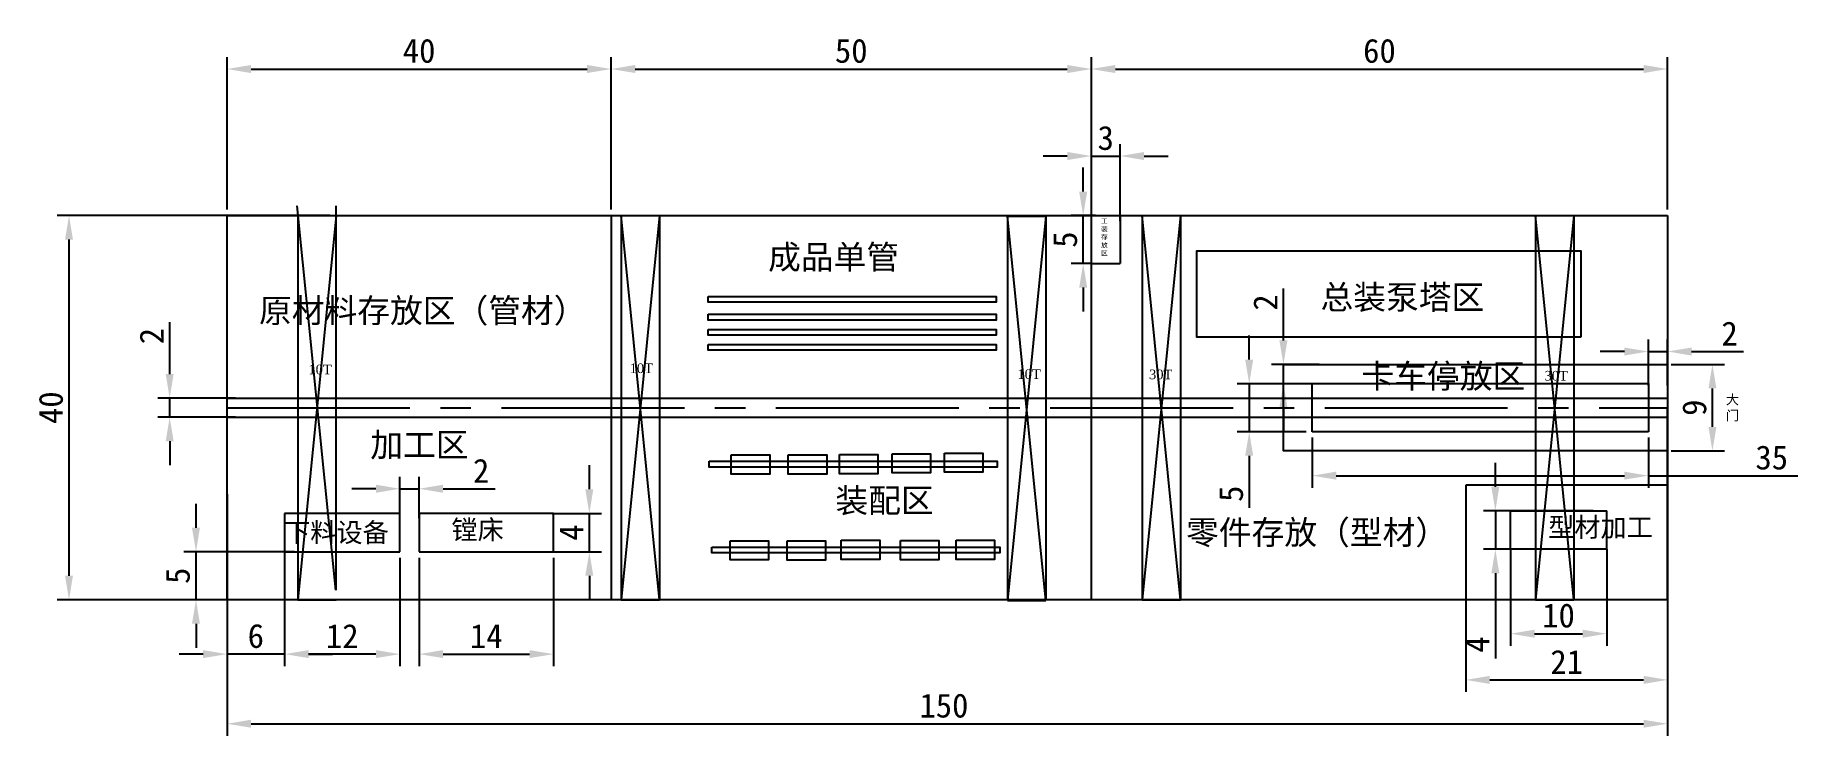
# Model space of a CAD drawing. Header units: millimetres. Extents: x 385 to 568, y 691 to 764.
import ezdxf

# ---------------------------------------------------------------- set-up
doc = ezdxf.new("R2010")
doc.units = ezdxf.units.MM
doc.linetypes.add('CENTER2', pattern=[28.575, 19.05, -3.175, 3.175, -3.175])
doc.dimstyles.new('ISO-25', dxfattribs={"dimtxt": 2.5, "dimasz": 2.5, "dimexe": 1.25, "dimexo": 0.625, "dimtad": 1, "dimtxsty": 'Standard', "dimcen": 2.5, "dimadec": 0, "dimazin": 0, "dimtfac": 1, "dimtmove": 0, "dimatfit": 3, "dimfxl": 1, "dimarcsym": 0})

# ---------------------------------------------------------------- blocks, each defined once
blk = doc.blocks.new('*D1')
at = {"color": 0, "lineweight": -2}
for p, q in [((404.59, 746.14), (404.59, 762.03)), ((444.59, 746.14), (444.59, 762.03)), ((407.09, 760.78), (442.09, 760.78))]:
    blk.add_line(p, q, dxfattribs=at)
at = {"color": 0}
for points in [[(407.09, 761.2), (407.09, 760.36), (404.59, 760.78)], [(442.09, 761.2), (442.09, 760.36), (444.59, 760.78)]]:
    blk.add_solid(points, dxfattribs=at)
at = {"layer": 'Defpoints', "color": 0}
for p in [(444.59, 760.78), (404.59, 745.52), (444.59, 745.52)]:
    blk.add_point(p, dxfattribs=at)
at = {"color": 0, "insert": (424.59, 762.66), "char_height": 2.5, "attachment_point": 5}
blk.add_mtext('40', dxfattribs=at)
blk = doc.blocks.new('*D2')
at = {"color": 0, "lineweight": -2}
for p, q in [((444.59, 746.14), (444.59, 762.03)), ((494.59, 746.14), (494.59, 762.03)), ((447.09, 760.78), (492.09, 760.78))]:
    blk.add_line(p, q, dxfattribs=at)
at = {"color": 0}
for points in [[(447.09, 761.2), (447.09, 760.36), (444.59, 760.78)], [(492.09, 761.2), (492.09, 760.36), (494.59, 760.78)]]:
    blk.add_solid(points, dxfattribs=at)
at = {"layer": 'Defpoints', "color": 0}
for p in [(494.59, 760.78), (444.59, 745.52), (494.59, 745.52)]:
    blk.add_point(p, dxfattribs=at)
at = {"color": 0, "insert": (469.59, 762.66), "char_height": 2.5, "attachment_point": 5}
blk.add_mtext('50', dxfattribs=at)
blk = doc.blocks.new('*D3')
at = {"color": 0, "lineweight": -2}
for p, q in [((494.59, 746.77), (494.59, 762.03)), ((554.59, 746.14), (554.59, 762.03)), ((497.09, 760.78), (552.09, 760.78))]:
    blk.add_line(p, q, dxfattribs=at)
at = {"color": 0}
for points in [[(497.09, 761.2), (497.09, 760.36), (494.59, 760.78)], [(552.09, 761.2), (552.09, 760.36), (554.59, 760.78)]]:
    blk.add_solid(points, dxfattribs=at)
at = {"layer": 'Defpoints', "color": 0}
for p in [(554.59, 760.78), (494.59, 746.14), (554.59, 745.52)]:
    blk.add_point(p, dxfattribs=at)
at = {"color": 0, "insert": (524.59, 762.66), "char_height": 2.5, "attachment_point": 5}
blk.add_mtext('60', dxfattribs=at)
blk = doc.blocks.new('*D4')
at = {"color": 0, "lineweight": -2}
for p, q in [((415.3, 745.52), (386.89, 745.52)), ((388.14, 708.02), (388.14, 743.02)), ((408.59, 705.52), (386.89, 705.52))]:
    blk.add_line(p, q, dxfattribs=at)
at = {"color": 0}
for points in [[(387.72, 743.02), (388.55, 743.02), (388.14, 745.52)], [(387.72, 708.02), (388.55, 708.02), (388.14, 705.52)]]:
    blk.add_solid(points, dxfattribs=at)
at = {"layer": 'Defpoints', "color": 0}
for p in [(388.14, 745.52), (415.93, 745.52), (409.21, 705.52)]:
    blk.add_point(p, dxfattribs=at)
at = {"color": 0, "insert": (386.26, 725.52), "char_height": 2.5, "attachment_point": 5, "rotation": 90}
blk.add_mtext('40', dxfattribs=at)
blk = doc.blocks.new('*D5')
at = {"color": 0, "lineweight": -2}
for p, q in [((554.97, 730.02), (560.51, 730.02)), ((559.26, 723.52), (559.26, 727.52)), ((554.97, 721.02), (560.51, 721.02))]:
    blk.add_line(p, q, dxfattribs=at)
at = {"color": 0}
for points in [[(558.85, 727.52), (559.68, 727.52), (559.26, 730.02)], [(558.85, 723.52), (559.68, 723.52), (559.26, 721.02)]]:
    blk.add_solid(points, dxfattribs=at)
at = {"layer": 'Defpoints', "color": 0}
for p in [(554.34, 730.02), (559.26, 730.02), (554.34, 721.02)]:
    blk.add_point(p, dxfattribs=at)
at = {"color": 0, "insert": (557.39, 725.52), "char_height": 2.5, "attachment_point": 5, "rotation": 90}
blk.add_mtext('9', dxfattribs=at)
blk = doc.blocks.new('*D6')
at = {"color": 0, "lineweight": -2}
for p, q in [((398.62, 729.02), (398.62, 734.43)), ((405.46, 726.52), (397.37, 726.52)), ((398.62, 724.52), (398.62, 726.52)), ((405.46, 724.52), (397.37, 724.52)), ((398.62, 722.02), (398.62, 719.52))]:
    blk.add_line(p, q, dxfattribs=at)
at = {"color": 0}
for points in [[(398.2, 729.02), (399.03, 729.02), (398.62, 726.52)], [(398.2, 722.02), (399.03, 722.02), (398.62, 724.52)]]:
    blk.add_solid(points, dxfattribs=at)
at = {"layer": 'Defpoints', "color": 0}
for p in [(398.62, 726.52), (406.09, 726.52), (406.09, 724.52)]:
    blk.add_point(p, dxfattribs=at)
at = {"color": 0, "insert": (396.74, 732.97), "char_height": 2.5, "attachment_point": 5, "rotation": 90}
blk.add_mtext('2', dxfattribs=at)
blk = doc.blocks.new('*D7')
at = {"color": 0, "lineweight": -2}
for p, q in [((404.59, 709.44), (404.59, 691.36)), ((554.59, 709.44), (554.59, 691.36)), ((407.09, 692.61), (552.09, 692.61))]:
    blk.add_line(p, q, dxfattribs=at)
at = {"color": 0}
for points in [[(407.09, 693.03), (407.09, 692.2), (404.59, 692.61)], [(552.09, 693.03), (552.09, 692.2), (554.59, 692.61)]]:
    blk.add_solid(points, dxfattribs=at)
at = {"layer": 'Defpoints', "color": 0}
for p in [(404.59, 710.06), (554.59, 710.06), (554.59, 692.61)]:
    blk.add_point(p, dxfattribs=at)
at = {"color": 0, "insert": (479.24, 694.49), "char_height": 2.5, "attachment_point": 5}
blk.add_mtext('150', dxfattribs=at)
blk = doc.blocks.new('*D10')
at = {"color": 0, "lineweight": -2}
for p, q in [((517.59, 722.4), (517.59, 717.19)), ((552.59, 722.4), (552.59, 717.19)), ((520.09, 718.44), (550.09, 718.44)), ((552.59, 718.44), (568.15, 718.44))]:
    blk.add_line(p, q, dxfattribs=at)
at = {"color": 0}
for points in [[(520.09, 718.86), (520.09, 718.03), (517.59, 718.44)], [(550.09, 718.86), (550.09, 718.03), (552.59, 718.44)]]:
    blk.add_solid(points, dxfattribs=at)
at = {"layer": 'Defpoints', "color": 0}
for p in [(517.59, 723.02), (552.59, 723.02), (552.59, 718.44)]:
    blk.add_point(p, dxfattribs=at)
at = {"color": 0, "insert": (565.44, 720.32), "char_height": 2.5, "attachment_point": 5}
blk.add_mtext('35', dxfattribs=at)
blk = doc.blocks.new('*D11')
at = {"color": 0, "lineweight": -2}
for p, q in [((511.03, 730.52), (511.03, 733.02)), ((516.97, 728.02), (509.78, 728.02)), ((511.03, 728.02), (511.03, 723.02)), ((516.97, 723.02), (509.78, 723.02)), ((511.03, 720.52), (511.03, 715.1))]:
    blk.add_line(p, q, dxfattribs=at)
at = {"color": 0}
for points in [[(510.61, 730.52), (511.44, 730.52), (511.03, 728.02)], [(510.61, 720.52), (511.44, 720.52), (511.03, 723.02)]]:
    blk.add_solid(points, dxfattribs=at)
at = {"layer": 'Defpoints', "color": 0}
for p in [(511.03, 728.02), (517.59, 728.02), (517.59, 723.02)]:
    blk.add_point(p, dxfattribs=at)
at = {"color": 0, "insert": (509.15, 716.56), "char_height": 2.5, "attachment_point": 5, "rotation": 90}
blk.add_mtext('5', dxfattribs=at)
blk = doc.blocks.new('*D12')
at = {"color": 0, "lineweight": -2}
for p, q in [((494.59, 744.93), (494.59, 752.97)), ((497.59, 744.93), (497.59, 752.97)), ((492.09, 751.72), (489.59, 751.72)), ((494.59, 751.72), (497.59, 751.72)), ((500.09, 751.72), (502.59, 751.72))]:
    blk.add_line(p, q, dxfattribs=at)
at = {"color": 0}
for points in [[(492.09, 752.14), (492.09, 751.3), (494.59, 751.72)], [(500.09, 752.14), (500.09, 751.3), (497.59, 751.72)]]:
    blk.add_solid(points, dxfattribs=at)
at = {"layer": 'Defpoints', "color": 0}
for p in [(497.59, 751.72), (494.59, 744.3), (497.59, 744.3)]:
    blk.add_point(p, dxfattribs=at)
at = {"color": 0, "insert": (496.09, 753.59), "char_height": 2.5, "attachment_point": 5}
blk.add_mtext('3', dxfattribs=at)
blk = doc.blocks.new('*D13')
at = {"color": 0, "lineweight": -2}
for p, q in [((422.59, 714.01), (422.59, 718.33)), ((424.59, 714.01), (424.59, 718.33)), ((420.09, 717.08), (417.59, 717.08)), ((422.59, 717.08), (424.59, 717.08)), ((427.09, 717.08), (432.51, 717.08))]:
    blk.add_line(p, q, dxfattribs=at)
at = {"color": 0}
for points in [[(420.09, 717.5), (420.09, 716.66), (422.59, 717.08)], [(427.09, 717.5), (427.09, 716.66), (424.59, 717.08)]]:
    blk.add_solid(points, dxfattribs=at)
at = {"layer": 'Defpoints', "color": 0}
for p in [(424.59, 717.08), (422.59, 713.38), (424.59, 713.38)]:
    blk.add_point(p, dxfattribs=at)
at = {"color": 0, "insert": (431.05, 718.95), "char_height": 2.5, "attachment_point": 5}
blk.add_mtext('2', dxfattribs=at)
blk = doc.blocks.new('*D14')
at = {"color": 0, "lineweight": -2}
for p, q in [((533.58, 707.21), (533.58, 695.93)), ((554.59, 707.21), (554.59, 695.93)), ((536.08, 697.18), (552.09, 697.18))]:
    blk.add_line(p, q, dxfattribs=at)
at = {"color": 0}
for points in [[(536.08, 697.6), (536.08, 696.76), (533.58, 697.18)], [(552.09, 697.6), (552.09, 696.76), (554.59, 697.18)]]:
    blk.add_solid(points, dxfattribs=at)
at = {"layer": 'Defpoints', "color": 0}
for p in [(533.58, 707.84), (554.59, 707.84), (554.59, 697.18)]:
    blk.add_point(p, dxfattribs=at)
at = {"color": 0, "insert": (544.09, 699.05), "char_height": 2.5, "attachment_point": 5}
blk.add_mtext('21', dxfattribs=at)
blk = doc.blocks.new('*D15')
at = {"color": 0, "lineweight": -2}
for p, q in [((538.25, 710.79), (538.25, 700.74)), ((548.25, 710.79), (548.25, 700.74)), ((540.75, 701.99), (545.75, 701.99))]:
    blk.add_line(p, q, dxfattribs=at)
at = {"color": 0}
for points in [[(540.75, 702.41), (540.75, 701.57), (538.25, 701.99)], [(545.75, 702.41), (545.75, 701.57), (548.25, 701.99)]]:
    blk.add_solid(points, dxfattribs=at)
at = {"layer": 'Defpoints', "color": 0}
for p in [(538.25, 711.41), (548.25, 711.41), (548.25, 701.99)]:
    blk.add_point(p, dxfattribs=at)
at = {"color": 0, "insert": (543.24, 703.87), "char_height": 2.5, "attachment_point": 5}
blk.add_mtext('10', dxfattribs=at)
blk = doc.blocks.new('*D16')
at = {"color": 0, "lineweight": -2}
for p, q in [((536.66, 717.28), (536.66, 719.78)), ((546.84, 714.78), (535.41, 714.78)), ((536.66, 714.78), (536.66, 710.78)), ((546.84, 710.78), (535.41, 710.78)), ((536.66, 708.28), (536.66, 699.41))]:
    blk.add_line(p, q, dxfattribs=at)
at = {"color": 0}
for points in [[(536.24, 717.28), (537.07, 717.28), (536.66, 714.78)], [(536.24, 708.28), (537.07, 708.28), (536.66, 710.78)]]:
    blk.add_solid(points, dxfattribs=at)
at = {"layer": 'Defpoints', "color": 0}
for p in [(536.66, 714.78), (547.47, 714.78), (547.47, 710.78)]:
    blk.add_point(p, dxfattribs=at)
at = {"color": 0, "insert": (534.78, 700.86), "char_height": 2.5, "attachment_point": 5, "rotation": 90}
blk.add_mtext('4', dxfattribs=at)
blk = doc.blocks.new('*D17')
at = {"color": 0, "lineweight": -2}
for p, q in [((442.32, 717.02), (442.32, 719.52)), ((438.46, 714.52), (443.57, 714.52)), ((442.32, 710.52), (442.32, 714.52)), ((438.46, 710.52), (443.57, 710.52)), ((442.32, 708.02), (442.32, 705.52))]:
    blk.add_line(p, q, dxfattribs=at)
at = {"color": 0}
for points in [[(441.9, 717.02), (442.73, 717.02), (442.32, 714.52)], [(441.9, 708.02), (442.73, 708.02), (442.32, 710.52)]]:
    blk.add_solid(points, dxfattribs=at)
at = {"layer": 'Defpoints', "color": 0}
for p in [(437.84, 714.52), (442.32, 714.52), (437.84, 710.52)]:
    blk.add_point(p, dxfattribs=at)
at = {"color": 0, "insert": (440.44, 712.52), "char_height": 2.5, "attachment_point": 5, "rotation": 90}
blk.add_mtext('4', dxfattribs=at)
blk = doc.blocks.new('*D18')
at = {"color": 0, "lineweight": -2}
for p, q in [((410.59, 709.89), (410.59, 698.61)), ((422.59, 709.89), (422.59, 698.61)), ((420.09, 699.86), (413.09, 699.86))]:
    blk.add_line(p, q, dxfattribs=at)
at = {"color": 0}
for points in [[(413.09, 700.28), (413.09, 699.45), (410.59, 699.86)], [(420.09, 700.28), (420.09, 699.45), (422.59, 699.86)]]:
    blk.add_solid(points, dxfattribs=at)
at = {"layer": 'Defpoints', "color": 0}
for p in [(410.59, 710.52), (422.59, 710.52), (410.59, 699.86)]:
    blk.add_point(p, dxfattribs=at)
at = {"color": 0, "insert": (416.59, 701.74), "char_height": 2.5, "attachment_point": 5}
blk.add_mtext('12', dxfattribs=at)
blk = doc.blocks.new('*D19')
at = {"color": 0, "lineweight": -2}
for p, q in [((424.59, 709.89), (424.59, 698.61)), ((438.59, 709.89), (438.59, 698.61)), ((427.09, 699.86), (436.09, 699.86))]:
    blk.add_line(p, q, dxfattribs=at)
at = {"color": 0}
for points in [[(427.09, 700.28), (427.09, 699.45), (424.59, 699.86)], [(436.09, 700.28), (436.09, 699.45), (438.59, 699.86)]]:
    blk.add_solid(points, dxfattribs=at)
at = {"layer": 'Defpoints', "color": 0}
for p in [(424.59, 710.52), (438.59, 710.52), (438.59, 699.86)]:
    blk.add_point(p, dxfattribs=at)
at = {"color": 0, "insert": (431.59, 701.74), "char_height": 2.5, "attachment_point": 5}
blk.add_mtext('14', dxfattribs=at)
blk = doc.blocks.new('*D20')
at = {"color": 0, "lineweight": -2}
for p, q in [((552.59, 727.82), (552.59, 732.62)), ((554.59, 727.82), (554.59, 732.62)), ((550.09, 731.37), (547.59, 731.37)), ((552.59, 731.37), (554.59, 731.37)), ((557.09, 731.37), (562.51, 731.37))]:
    blk.add_line(p, q, dxfattribs=at)
at = {"color": 0}
for points in [[(550.09, 731.78), (550.09, 730.95), (552.59, 731.37)], [(557.09, 731.78), (557.09, 730.95), (554.59, 731.37)]]:
    blk.add_solid(points, dxfattribs=at)
at = {"layer": 'Defpoints', "color": 0}
for p in [(554.59, 731.37), (552.59, 727.2), (554.59, 727.2)]:
    blk.add_point(p, dxfattribs=at)
at = {"color": 0, "insert": (561.05, 733.24), "char_height": 2.5, "attachment_point": 5}
blk.add_mtext('2', dxfattribs=at)
blk = doc.blocks.new('*D21')
at = {"color": 0, "lineweight": -2}
for p, q in [((401.36, 713.02), (401.36, 715.52)), ((411.62, 710.52), (400.11, 710.52)), ((401.36, 705.52), (401.36, 710.52)), ((409.8, 705.52), (400.11, 705.52)), ((401.36, 703.02), (401.36, 700.52))]:
    blk.add_line(p, q, dxfattribs=at)
at = {"color": 0}
for points in [[(400.94, 713.02), (401.77, 713.02), (401.36, 710.52)], [(400.94, 703.02), (401.77, 703.02), (401.36, 705.52)]]:
    blk.add_solid(points, dxfattribs=at)
at = {"layer": 'Defpoints', "color": 0}
for p in [(401.36, 710.52), (412.24, 710.52), (410.42, 705.52)]:
    blk.add_point(p, dxfattribs=at)
at = {"color": 0, "insert": (399.48, 708.02), "char_height": 2.5, "attachment_point": 5, "rotation": 90}
blk.add_mtext('5', dxfattribs=at)
blk = doc.blocks.new('*D22')
at = {"color": 0, "lineweight": -2}
for p, q in [((404.59, 716.51), (404.59, 698.61)), ((410.59, 713.26), (410.59, 698.61)), ((402.09, 699.86), (399.59, 699.86)), ((410.59, 699.86), (404.59, 699.86)), ((413.09, 699.86), (415.59, 699.86))]:
    blk.add_line(p, q, dxfattribs=at)
at = {"color": 0}
for points in [[(402.09, 700.28), (402.09, 699.45), (404.59, 699.86)], [(413.09, 700.28), (413.09, 699.45), (410.59, 699.86)]]:
    blk.add_solid(points, dxfattribs=at)
at = {"layer": 'Defpoints', "color": 0}
for p in [(404.59, 717.13), (410.59, 713.88), (404.59, 699.86)]:
    blk.add_point(p, dxfattribs=at)
at = {"color": 0, "insert": (407.59, 701.74), "char_height": 2.5, "attachment_point": 5}
blk.add_mtext('6', dxfattribs=at)
blk = doc.blocks.new('*D23')
at = {"color": 0, "lineweight": -2}
for p, q in [((493.74, 748.02), (493.74, 750.52)), ((495.02, 745.52), (492.49, 745.52)), ((493.74, 740.52), (493.74, 745.52)), ((494.52, 740.52), (492.49, 740.52)), ((493.74, 738.02), (493.74, 735.52))]:
    blk.add_line(p, q, dxfattribs=at)
at = {"color": 0}
for points in [[(493.32, 748.02), (494.16, 748.02), (493.74, 745.52)], [(493.32, 738.02), (494.16, 738.02), (493.74, 740.52)]]:
    blk.add_solid(points, dxfattribs=at)
at = {"layer": 'Defpoints', "color": 0}
for p in [(493.74, 745.52), (495.65, 745.52), (495.14, 740.52)]:
    blk.add_point(p, dxfattribs=at)
at = {"color": 0, "insert": (491.87, 743.02), "char_height": 2.5, "attachment_point": 5, "rotation": 90}
blk.add_mtext('5', dxfattribs=at)
blk = doc.blocks.new('*D24')
at = {"color": 0, "lineweight": -2}
for p, q in [((514.59, 732.52), (514.59, 737.93)), ((518.33, 730.02), (513.34, 730.02)), ((514.59, 728.02), (514.59, 730.02)), ((518.05, 728.02), (513.34, 728.02)), ((514.59, 725.52), (514.59, 723.02))]:
    blk.add_line(p, q, dxfattribs=at)
at = {"color": 0}
for points in [[(514.17, 732.52), (515.01, 732.52), (514.59, 730.02)], [(514.17, 725.52), (515.01, 725.52), (514.59, 728.02)]]:
    blk.add_solid(points, dxfattribs=at)
at = {"layer": 'Defpoints', "color": 0}
for p in [(514.59, 730.02), (518.96, 730.02), (518.67, 728.02)]:
    blk.add_point(p, dxfattribs=at)
at = {"color": 0, "insert": (512.71, 736.47), "char_height": 2.5, "attachment_point": 5, "rotation": 90}
blk.add_mtext('2', dxfattribs=at)

msp = doc.modelspace()

# ---------------------------------------------------------------- linework, layer by layer
for p, q in [((404.589, 745.516), (554.589, 745.516)), ((404.589, 705.516), (404.589, 745.516)), ((444.589, 745.516), (444.589, 705.516)), ((494.589, 745.516), (494.589, 705.516)), ((494.589, 745.516), (499.589, 745.516)), ((497.589, 745.516), (497.589, 740.516)), ((554.589, 745.516), (554.589, 705.516)), ((494.589, 740.516), (497.589, 740.516)), ((554.589, 705.516), (554.589, 725.516)), ((554.589, 717.439), (533.585, 717.439)), ((533.585, 717.439), (533.585, 705.516)), ((410.59, 714.518), (410.59, 710.518)), ((422.59, 714.518), (410.59, 714.518)), ((422.59, 710.518), (422.59, 714.518)), ((424.588, 714.518), (424.588, 710.518)), ((438.588, 714.518), (424.588, 714.518)), ((438.588, 710.518), (438.588, 714.518)), ((538.25, 710.779), (538.25, 714.779)), ((538.25, 714.779), (548.25, 714.779)), ((548.25, 710.779), (548.25, 714.779)), ((410.59, 710.518), (422.59, 710.518)), ((424.588, 710.518), (438.588, 710.518)), ((548.25, 710.779), (538.25, 710.779)), ((554.589, 705.516), (404.589, 705.516))]:
    msp.add_line(p, q)
at = {"color": 2}
for p, q in [((415.904, 706.525), (411.904, 746.525)), ((411.964, 745.516), (411.964, 705.516)), ((415.964, 745.516), (411.964, 705.516)), ((411.964, 745.516), (415.964, 745.516)), ((415.904, 746.525), (415.904, 706.525)), ((449.633, 705.516), (445.633, 745.516)), ((449.633, 745.516), (445.633, 705.516)), ((445.633, 745.516), (445.633, 705.516)), ((445.633, 745.516), (449.633, 745.516)), ((449.633, 745.516), (449.633, 705.516)), ((485.861, 745.462), (485.861, 705.462)), ((489.861, 745.462), (485.861, 705.462)), ((489.861, 705.462), (485.861, 745.462)), ((485.861, 745.462), (489.861, 745.462)), ((489.861, 745.462), (489.861, 705.462)), ((503.865, 705.516), (499.865, 745.516)), ((503.865, 745.516), (499.865, 705.516)), ((499.865, 745.516), (499.865, 705.516)), ((499.865, 745.516), (503.865, 745.516)), ((503.865, 745.516), (503.865, 705.516)), ((540.834, 745.516), (540.834, 705.516)), ((544.834, 745.516), (540.834, 705.516)), ((544.834, 705.516), (540.834, 745.516)), ((540.834, 745.516), (544.834, 745.516)), ((544.834, 745.516), (544.834, 705.516)), ((411.964, 705.516), (415.964, 705.516)), ((445.633, 705.516), (449.633, 705.516)), ((485.861, 705.462), (489.861, 705.462)), ((499.865, 705.516), (503.865, 705.516)), ((540.834, 705.516), (544.834, 705.516))]:
    msp.add_line(p, q, dxfattribs=at)
at = {"color": 6}
for p, q in [((517.592, 728.021), (552.592, 728.021)), ((517.592, 723.021), (517.592, 728.021)), ((552.592, 728.021), (552.592, 723.021)), ((552.592, 723.021), (517.592, 723.021))]:
    msp.add_line(p, q, dxfattribs=at)
at = {"color": 4}
for p, q in [((404.589, 726.516), (554.589, 726.516)), ((404.589, 724.516), (554.589, 724.516))]:
    msp.add_line(p, q, dxfattribs=at)
at = {"color": 4, "linetype": 'CENTER2'}
msp.add_line((404.589, 725.516), (554.589, 725.516), dxfattribs=at)
for points in [[(545.569, 732.863), (505.569, 732.863), (505.569, 741.863), (545.569, 741.863)], [(454.682, 737.094), (484.682, 737.094), (484.682, 736.494), (454.682, 736.494)], [(454.682, 735.246), (484.682, 735.246), (484.682, 734.646), (454.682, 734.646)], [(454.682, 733.676), (484.682, 733.676), (484.682, 733.076), (454.682, 733.076)], [(454.679, 732.105), (484.679, 732.105), (484.679, 731.505), (454.679, 731.505)], [(554.589, 721.016), (514.589, 721.016), (514.589, 730.016), (554.589, 730.016)], [(454.799, 719.941), (484.799, 719.941), (484.799, 719.341), (454.799, 719.341)], [(457.096, 720.612), (461.096, 720.612), (461.096, 718.612), (457.096, 718.612)], [(463.037, 720.595), (467.037, 720.595), (467.037, 718.595), (463.037, 718.595)], [(468.365, 720.634), (472.365, 720.634), (472.365, 718.634), (468.365, 718.634)], [(473.857, 720.729), (477.857, 720.729), (477.857, 718.729), (473.857, 718.729)], [(479.285, 720.793), (483.285, 720.793), (483.285, 718.793), (479.285, 718.793)], [(455.076, 711.013), (485.076, 711.013), (485.076, 710.413), (455.076, 710.413)], [(456.972, 711.664), (460.972, 711.664), (460.972, 709.664), (456.972, 709.664)], [(462.914, 711.647), (466.914, 711.647), (466.914, 709.647), (462.914, 709.647)], [(468.555, 711.724), (472.555, 711.724), (472.555, 709.724), (468.555, 709.724)], [(474.714, 711.692), (478.714, 711.692), (478.714, 709.692), (474.714, 709.692)], [(480.523, 711.724), (484.523, 711.724), (484.523, 709.724), (480.523, 709.724)]]:
    msp.add_lwpolyline(points, close=True)

# ---------------------------------------------------------------- texts
at = {"attachment_point": 1}
for s, insert, char_height, width in [('{\\fSimSun|b0|i0|c134|p54;工装存放区}', (495.598, 745.199), 0.5, 0.75652), ('{\\fSimSun|b0|i0|c134|p54;成品单管}', (460.931, 742.447), 2.5, 23.11667), ('{\\fSimSun|b0|i0|c134|p54;总装泵塔区}', (518.457, 738.272), 2.5, 23.11667), ('{\\fSimSun|b0|i0|c134|p54;原材料存放区（管材）}', (407.923, 736.881), 2.5, 40), ('{\\fSimSun|b0|i0|c134|p54;卡车停放区}', (522.716, 730.053), 2.5, 19.44822), ('{\\fSimSun|b0|i0|c134|p54;大门}', (560.666, 726.869), 1, 2.14972), ('{\\fSimSun|b0|i0|c134|p54;加工区}', (419.508, 722.903), 2.5, 23.11667), ('{\\fSimSun|b0|i0|c134|p54;装配区}', (467.944, 717.108), 2.5, 13.74285), ('{\\fSimSun|b0|i0|c134|p54;镗床}', (427.952, 713.821), 2, 8.52022), ('{\\fSimSun|b0|i0|c134|p54;零件存放（型材）}', (504.456, 713.787), 2.5, 27.36091), ('{\\fSimSun|b0|i0|c134|p54;\\H2x;型材加工}', (542.153, 714.079), 1, 11.95172), ('{\\fSimSun|b0|i0|c134|p54;下料设备}', (410.53, 713.527), 2, 12.8602)]:
    msp.add_mtext(s, dxfattribs=dict(at, insert=insert, char_height=char_height, width=width))
at = {"color": 1, "char_height": 1, "width": 2.36075, "attachment_point": 1}
for s, insert in [('{\\fTimes New Roman|b0|i0|c0|p18;10T}', (413.062, 730)), ('{\\fTimes New Roman|b0|i0|c0|p18;10T}', (446.512, 730.123)), ('{\\fTimes New Roman|b0|i0|c0|p18;10T}', (486.89, 729.514)), ('{\\fTimes New Roman|b0|i0|c0|p18;30T}', (500.596, 729.486)), ('{\\fTimes New Roman|b0|i0|c0|p18;30T}', (541.779, 729.348))]:
    msp.add_mtext(s, dxfattribs=dict(at, insert=insert))

# ---------------------------------------------------------------- dimensions: what is measured, and where the dimension line sits
for base, p1, p2, picture, middle in [((444.589, 760.78), (404.589, 745.516), (444.589, 745.516), '*D1', (424.589, 762.655)), ((494.589, 760.78), (444.589, 745.516), (494.589, 745.516), '*D2', (469.589, 762.655)), ((554.589, 760.78), (494.589, 746.141), (554.589, 745.516), '*D3', (524.589, 762.655)), ((554.589, 731.366), (552.592, 727.199), (554.589, 727.199), '*D20', (561.047, 733.241)), ((424.588, 717.078), (422.59, 713.381), (424.588, 713.381), '*D13', (431.047, 718.953)), ((410.59, 699.863), (422.59, 710.518), (410.59, 710.518), '*D18', (416.59, 701.738)), ((438.588, 699.863), (424.588, 710.518), (438.588, 710.518), '*D19', (431.588, 701.738))]:
    dim = msp.add_linear_dim(base=base, p1=p1, p2=p2, dimstyle='ISO-25')
    dim.commit()
    dim.dimension.update_dxf_attribs({"geometry": picture, "text_midpoint": middle})
for base, p1, p2, picture, middle in [((497.589, 751.719), (494.589, 744.302), (497.589, 744.302), '*D12', (496.089, 751.719)), ((552.592, 718.445), (517.592, 723.021), (552.592, 723.021), '*D10', (565.439, 718.445)), ((404.589, 699.863), (410.59, 713.881), (404.589, 717.135), '*D22', (407.589, 699.863)), ((548.25, 701.991), (538.25, 711.412), (548.25, 711.412), '*D15', (543.235, 701.991)), ((554.589, 692.614), (404.589, 710.064), (554.589, 710.064), '*D7', (479.239, 692.614)), ((554.589, 697.179), (533.585, 707.837), (554.589, 707.837), '*D14', (544.087, 697.179))]:
    dim = msp.add_linear_dim(base=base, p1=p1, p2=p2, dimstyle='ISO-25')
    dim.commit()
    dim.dimension.update_dxf_attribs({"geometry": picture, "text_midpoint": middle, "dimtype": 160})
for base, p1, p2, picture, middle in [((493.74, 745.516), (495.141, 740.516), (495.649, 745.516), '*D23', (491.865, 743.016)), ((388.137, 745.516), (409.211, 705.516), (415.928, 745.516), '*D4', (386.262, 725.516)), ((514.5886, 730.0159), (518.6704, 728.0206), (518.96, 730.0159), '*D24', (512.7136, 736.4742)), ((398.616, 726.516), (406.09, 724.516), (406.09, 726.516), '*D6', (396.741, 732.974)), ((442.318, 714.518), (437.836, 710.518), (437.836, 714.518), '*D17', (440.443, 712.518))]:
    dim = msp.add_linear_dim(base=base, p1=p1, p2=p2, angle=90, dimstyle='ISO-25')
    dim.commit()
    dim.dimension.update_dxf_attribs({"geometry": picture, "text_midpoint": middle})
for base, p1, p2, picture, middle in [((511.027, 728.021), (517.592, 723.021), (517.592, 728.021), '*D11', (511.027, 716.562)), ((559.263, 730.016), (554.343, 721.016), (554.343, 730.016), '*D5', (559.263, 725.521)), ((536.657, 714.779), (547.468, 710.779), (547.468, 714.779), '*D16', (536.657, 700.863)), ((401.357, 710.518), (410.421, 705.516), (412.245, 710.518), '*D21', (401.357, 708.017))]:
    dim = msp.add_linear_dim(base=base, p1=p1, p2=p2, angle=90, dimstyle='ISO-25')
    dim.commit()
    dim.dimension.update_dxf_attribs({"geometry": picture, "text_midpoint": middle, "dimtype": 160})

doc.saveas('drawing.dxf')
